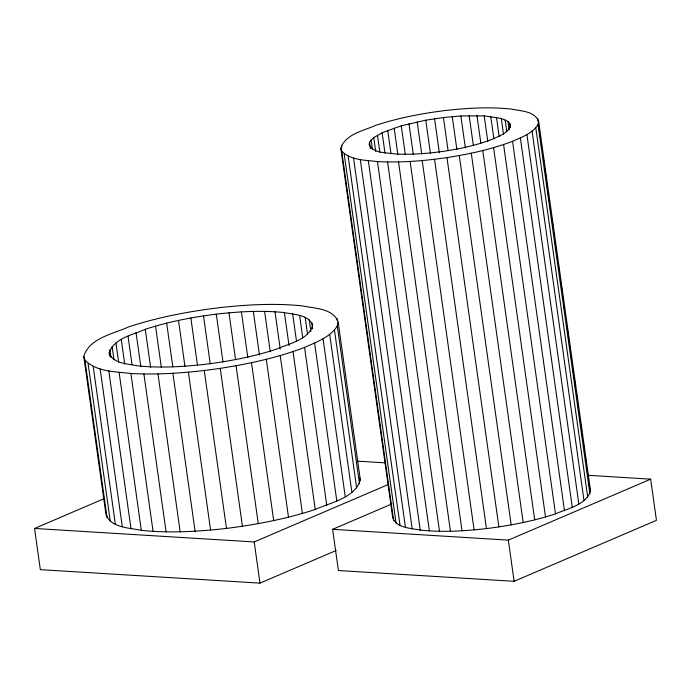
<?xml version="1.0" encoding="UTF-8"?>
<svg xmlns="http://www.w3.org/2000/svg" width="691" height="691" viewBox="0 0 691 691"><rect width="100%" height="100%" fill="white"/><g stroke="black" fill="none" stroke-linecap="round" stroke-linejoin="round"><path stroke-width="1.04" d="M83.758 356.383C89.225 338.054 113.557 333.813 128.854 326.808C157.678 317.385 187.572 311.641 217.622 307.892C245.849 304.696 274.439 302.96 302.762 305.94C314.707 308.557 333.338 308.307 338.141 322.015L360.331 479.9C354.854 498.228 330.523 502.469 315.226 509.474C286.411 518.898 256.508 524.642 226.467 528.399C198.231 531.595 169.641 533.331 141.318 530.351C129.381 527.725 110.741 527.984 105.948 514.268L83.758 356.383L84.924 360.046L107.114 517.93M109.195 352.946C113.851 338.21 132.776 334.928 145.274 329.287C168.328 321.747 192.245 317.152 216.283 314.146C238.87 311.589 261.742 310.207 284.398 312.591C293.951 314.69 308.86 314.483 312.703 325.452C308.039 340.188 289.123 343.47 276.616 349.11C253.562 356.651 229.645 361.246 205.607 364.243C183.029 366.8 160.157 368.191 137.492 365.807C127.939 363.708 113.03 363.915 109.195 352.946L109.636 356.141M340.801 148.289C345.336 133.959 363.734 130.772 375.887 125.287C398.301 117.954 421.553 113.488 444.926 110.569C466.874 108.081 489.116 106.734 511.15 109.048C520.435 111.096 534.929 110.888 538.66 121.556L590.563 490.878C586.028 505.199 567.639 508.395 555.486 513.879C533.072 521.204 509.82 525.678 486.447 528.598C464.49 531.077 442.257 532.433 420.223 530.109C410.938 528.071 396.444 528.269 392.713 517.611L340.801 148.289L341.717 151.13L393.62 520.453M369.538 142.286L369.072 144.471C373.261 153.808 386.701 152.452 395.252 153.972C411.845 154.862 428.48 153.497 444.9 151.122C460.811 148.625 476.669 145.231 491.742 139.478C498.427 136.127 508.412 133.605 510.39 125.373L509.742 123.344L507.989 121.486L501.303 118.446L484.21 115.872L460.871 115.967L443.441 117.53L425.777 120.182L401.255 125.831L382.132 132.75L373.762 137.604L371.11 139.979L369.538 142.286L370.436 148.686M359.493 483.838L337.303 325.945L338.141 322.015M589.915 493.935L538.004 124.613L538.66 121.556M84.924 360.046C96.55 372.112 115.397 371.473 130.884 373.494C160.753 375.083 190.69 372.63 220.248 368.355C248.881 363.872 277.428 357.757 304.567 347.409C316.331 342.105 330.099 337.415 337.303 325.945M341.717 151.13C350.76 160.519 365.418 160.027 377.459 161.59C400.694 162.834 423.98 160.925 446.965 157.6C469.241 154.11 491.439 149.351 512.549 141.309C521.696 137.181 532.407 133.536 538.004 124.613M336.094 550.528L259.989 583.135L40.337 569.652L34.55 528.46L103.736 498.824M34.55 528.46L254.202 541.943L388.618 484.365M587.445 475.27L650.663 479.157L656.45 520.34L514.121 581.304L338.4 570.516L332.613 529.332L391.918 503.929M332.613 529.332L508.334 540.12L650.663 479.157M357.817 461.173L384.74 462.832M589.656 488.027L590.261 489.928M359.743 478.068L360.331 479.9M537.753 118.705L538.203 121.91M538.652 125.114L538.954 127.248M539.248 129.381L539.55 131.515M539.999 134.719L540.302 136.853M541.347 144.324L541.649 146.457M543.454 159.267L543.748 161.409M544.802 168.88L545.104 171.014M545.553 174.21L545.855 176.352M546.901 183.823L547.203 185.957M548.248 193.428L548.55 195.562M549 198.766L549.302 200.9M550.356 208.371L550.649 210.505M551.703 217.976L552.005 220.109M552.455 223.314L552.748 225.447M553.802 232.919L554.104 235.052M555.149 242.524L555.452 244.666M555.901 247.862L556.203 249.995M557.248 257.475L557.551 259.609M558.604 267.08L558.907 269.214M560.703 282.023L561.006 284.156M561.455 287.361L561.757 289.494M562.802 296.966L563.105 299.099M564.15 306.571L564.452 308.704M567 326.852L567.302 328.985M567.605 331.119L567.907 333.261M568.356 336.457L568.65 338.59M569.704 346.061L570.006 348.204M571.051 355.675L571.353 357.808M573.15 370.618L573.452 372.751M573.901 375.956L574.204 378.089M574.506 380.223L574.8 382.356M575.258 385.561L575.551 387.694M576.605 395.166L576.907 397.299M577.952 404.771L578.255 406.904M580.051 419.713L580.354 421.847M580.803 425.051L581.105 427.185M581.407 429.318L581.701 431.46M582.159 434.656L582.453 436.798M583.506 444.27L583.809 446.403M585.605 459.213L585.908 461.346M586.953 468.818L587.255 470.951M589.052 483.76L589.354 485.894M535.801 127.835L587.713 497.157M532.087 131.169L583.99 500.491M526.913 134.564L578.816 503.877M520.366 137.958L572.269 507.28M512.549 141.309L564.452 510.623M509.742 123.344L510.347 127.61M507.989 121.486L509.189 130.02M505.164 119.854L506.814 131.584M501.303 118.446L503.549 134.443M503.575 144.557L555.486 513.879M496.466 117.306L499.17 136.507M490.74 116.442L493.892 138.839M493.607 147.649L545.51 516.972M484.21 115.872L487.811 141.465M482.776 150.552L534.687 519.865M476.98 115.596L480.876 143.322M469.154 115.63L473.352 145.49M471.279 153.195L523.182 522.517M460.871 115.967L465.371 147.96M459.273 155.561L511.176 524.884M452.251 116.606L456.898 149.662M508.334 540.12L514.121 581.304M443.441 117.53L448.088 150.586M446.965 157.6L498.867 526.913M434.57 118.722L439.364 152.849M434.544 159.276L486.447 528.598M425.777 120.182L430.415 153.238M417.2 121.866L421.7 153.86M422.201 160.571L474.104 529.893M408.986 123.758L413.33 154.689M410.134 161.461L462.037 530.783M401.255 125.831L405.297 154.62M394.129 128.042L397.878 154.698M398.534 161.927L450.446 531.249M387.72 130.357L391.02 153.825M387.591 161.979L439.493 531.293M382.132 132.75L384.982 153.013M377.459 135.177L379.86 152.245M377.459 161.59L429.37 530.913M373.762 137.604L375.714 151.467M371.11 139.979L372.458 149.584M368.32 160.796L420.223 530.109M360.296 159.586L412.207 528.9M353.533 157.98L405.436 527.302M348.126 156.019L400.037 525.341M344.17 153.73L396.073 523.044M341.458 145.231L341.76 147.364M336.966 318.352L337.268 320.486M334.47 330.091L356.66 487.976M329.693 334.375L351.883 492.26M323.043 338.737L345.232 496.622M311.771 322.524L312.66 328.907M314.621 343.099L336.811 500.992M309.24 319.855L310.89 331.568M305.172 317.497L307.564 334.522M304.567 347.409L326.757 505.294M299.609 315.476L302.744 337.83M292.647 313.835L296.534 341.501M293.036 351.581L315.226 509.474M284.398 312.591L289.037 345.578M274.992 311.762L280.235 349.015M280.209 355.563L302.399 513.456M264.584 311.373L270.267 351.814M266.294 359.294L288.484 517.179M253.321 311.416L259.453 355.053M251.498 362.697L273.688 520.582M241.392 311.9L247.819 357.67M228.98 312.816L235.562 359.648M236.072 365.729L258.261 523.623M254.202 541.943L259.989 583.135M216.283 314.146L223.012 362.041M220.248 368.355L242.437 526.24M203.508 315.873L210.237 363.768M204.277 370.506L226.467 528.399M190.846 317.972L197.427 364.796M188.401 372.173L210.591 530.057M178.503 320.399L184.929 366.161M166.669 323.129L172.802 366.757M172.897 373.313L195.087 531.206M155.535 326.1L161.366 367.612M157.98 373.926L180.17 531.811M145.274 329.287L150.655 367.603M143.901 373.978L166.09 531.871M136.049 332.63L140.834 366.688M128.008 336.076L132.041 364.813M130.884 373.494L153.074 531.379M121.271 339.575L124.708 364.053M115.95 343.056L118.645 362.214M119.128 372.458L141.318 530.351M112.123 346.485L113.92 359.26M109.86 349.801L110.906 357.247M108.815 370.903L131.005 528.796M100.117 368.847L122.307 526.741M93.173 366.325L115.362 524.219M88.077 363.38L110.266 521.264"/></g></svg>
